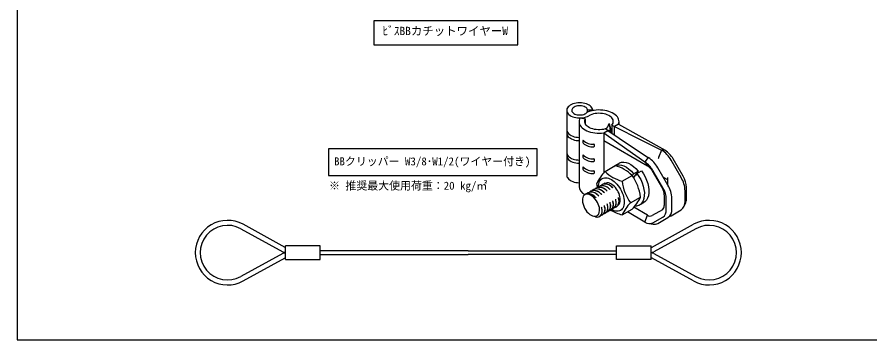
# Model space of a CAD drawing. Units: millimetres on the paper. Extents: x -141 to 141, y -97 to 98.
# Drawn here: x -140.7 to 31.1, y -97.4 to -32.3 of the extents above; entities that cross this region are included whole.
import ezdxf
from ezdxf.enums import TextEntityAlignment as Align

# ---------------------------------------------------------------- set-up
doc = ezdxf.new("R2010")
doc.units = ezdxf.units.MM
doc.layers.add('0-0_文字･図枠･寸法', color=7, linetype='Continuous')
doc.layers.add('0-1_BBクリッパー', color=7, linetype='Continuous')
doc.styles.add('ＭＳ ゴシック', font='')
doc.styles.get('ＭＳ ゴシック').set_extended_font_data('MS Gothic')

msp = doc.modelspace()

# ---------------------------------------------------------------- linework, layer by layer
at = {"layer": '0-0_文字･図枠･寸法'}
msp.add_line((-140.692, -97.369), (141.308, -97.369), dxfattribs=at)
msp.add_lwpolyline([(141.308, 97.631), (-140.692, 97.631), (-140.692, -97.369)], dxfattribs=at)
for points in [[(-68.816, -33.08), (-68.816, -37.906), (-39.831, -37.906), (-39.831, -33.08)], [(-77.929, -58.896), (-77.929, -64.215), (-35.91, -64.215), (-35.91, -58.896)]]:
    msp.add_lwpolyline(points, close=True, dxfattribs=at)
at = {"layer": '0-1_BBクリッパー'}
for p, q in [((-29.977, -51.128), (-29.977, -55.046)), ((-25.887, -51.497), (-25.887, -51.515)), ((-25.76, -51.047), (-24.74, -50.996)), ((-24.74, -50.996), (-24.74, -51.167)), ((-27.296, -52.655), (-26.201, -52.86)), ((-26.201, -53.888), (-26.201, -52.86)), ((-25.766, -52.333), (-25.498, -52.199)), ((-27.494, -53.374), (-27.494, -66.436)), ((-21.713, -55.168), (-22.221, -54.874)), ((-20.864, -54.09), (-20.864, -55.736)), ((-20.864, -54.09), (-20.355, -54.384)), ((-19.541, -53.914), (-20.355, -54.384)), ((-20.355, -55.951), (-20.355, -54.384)), ((-19.541, -53.914), (-10.176, -59.172)), ((-19.431, -53.976), (-19.431, -53.374)), ((-29.977, -55.699), (-29.977, -59.618)), ((-22.527, -55.638), (-21.713, -55.168)), ((-22.527, -55.638), (-22.527, -57.205)), ((-20.94, -55.686), (-21.2, -55.229)), ((-22.527, -57.205), (-22.527, -63.775)), ((-22.527, -57.205), (-13.698, -62.302)), ((-10.882, -59.109), (-11.465, -60.613)), ((-10.176, -59.172), (-10.882, -59.109)), ((-29.977, -60.271), (-29.977, -64.19)), ((-19.372, -61.745), (-20.277, -62.268)), ((-13.541, -60.645), (-14.246, -61.522)), ((-14.246, -61.522), (-13.698, -62.302)), ((-6.933, -64.651), (-8.962, -61.136)), ((-6.515, -64.41), (-8.545, -60.895)), ((-22.229, -63.432), (-20.193, -62.256)), ((-16.499, -63.89), (-15.595, -63.368)), ((-15.595, -63.368), (-16.122, -64.216)), ((-12.738, -63.316), (-10.708, -66.831)), ((-10.585, -66.759), (-12.614, -63.244)), ((-9.592, -66.186), (-11.621, -62.671)), ((-18.833, -65.392), (-16.797, -64.217)), ((-16.749, -64.292), (-16.499, -63.89)), ((-16.332, -64.49), (-16.545, -64.614)), ((-16.491, -64.699), (-15.826, -63.828)), ((-15.85, -63.859), (-15.88, -63.827)), ((-9.609, -65.137), (-10.492, -64.627)), ((-9.609, -66.155), (-9.609, -64.647)), ((-24.01, -66.746), (-24.019, -66.751)), ((-23.776, -66.653), (-23.927, -65.847)), ((-23.444, -66.419), (-23.453, -66.425)), ((-22.878, -66.093), (-22.888, -66.098)), ((-22.313, -65.767), (-22.322, -65.772)), ((-5.839, -68.79), (-5.839, -66.684)), ((-26.276, -68.065), (-26.547, -68.278)), ((-26.281, -68.057), (-26.456, -68.186)), ((-26.272, -68.052), (-26.281, -68.057)), ((-26.095, -67.992), (-26.16, -68.026)), ((-25.706, -67.725), (-25.715, -67.731)), ((-25.141, -67.399), (-25.15, -67.404)), ((-24.575, -67.072), (-24.584, -67.078)), ((-19.538, -68.706), (-19.545, -68.663)), ((-17.135, -69.768), (-15.099, -68.593)), ((-10.311, -68.169), (-10.311, -70.274)), ((-6.137, -69.432), (-6.137, -67.327)), ((-22.366, -70.339), (-22.373, -70.295)), ((-21.801, -70.012), (-21.808, -69.969)), ((-21.235, -69.686), (-21.242, -69.642)), ((-20.67, -69.359), (-20.676, -69.316)), ((-20.104, -69.032), (-20.111, -68.989)), ((-15.358, -70.215), (-14.453, -69.692)), ((-9.909, -71.139), (-9.909, -69.034)), ((-8.797, -70.967), (-8.797, -68.862)), ((-6.316, -70.448), (-5.991, -69.653)), ((-22.932, -70.665), (-22.939, -70.622)), ((-22.209, -71.846), (-22.2, -71.841)), ((-21.643, -71.52), (-21.634, -71.514)), ((-21.077, -71.193), (-21.068, -71.188)), ((-20.512, -70.867), (-20.503, -70.861)), ((-19.946, -70.54), (-19.937, -70.535)), ((-18.833, -72.184), (-16.797, -71.009)), ((-14.246, -73.644), (-17.744, -71.555)), ((-13.698, -72.23), (-16.465, -70.632)), ((-10.708, -71.153), (-12.738, -72.325)), ((-8.962, -72.362), (-6.933, -71.19)), ((-23.846, -72.297), (-23.783, -72.26)), ((-23.783, -72.27), (-23.84, -72.307)), ((-23.832, -72.303), (-23.79, -72.291)), ((-23.813, -72.292), (-23.812, -72.292)), ((-23.34, -72.499), (-23.331, -72.494)), ((-22.774, -72.173), (-22.765, -72.167)), ((-14.246, -73.644), (-13.698, -72.23)), ((-12.614, -73.805), (-10.585, -72.633)), ((-11.621, -73.897), (-9.592, -72.725)), ((-95.646, -74.956), (-87.141, -79.611)), ((-86.66, -78.734), (-95.166, -74.079)), ((-13.423, -73.944), (-12.572, -74.06)), ((-12.923, -78.734), (-4.418, -74.079)), ((-3.938, -74.956), (-12.443, -79.611)), ((-86.618, -78.734), (-86.66, -78.734)), ((-79.618, -78.387), (-86.618, -78.387)), ((-86.618, -81.137), (-86.618, -78.387)), ((-79.618, -81.137), (-79.618, -78.387)), ((-19.965, -78.387), (-12.965, -78.387)), ((-19.965, -81.137), (-19.965, -78.387)), ((-12.965, -81.137), (-12.965, -78.387)), ((-12.965, -78.734), (-12.923, -78.734)), ((-87.141, -79.957), (-95.646, -84.612)), ((-86.66, -79.734), (-86.618, -79.734)), ((-86.618, -79.834), (-86.66, -79.834)), ((-49.792, -79.387), (-79.618, -79.387)), ((-79.618, -80.137), (-49.792, -80.137)), ((-49.792, -79.387), (-19.965, -79.387)), ((-19.965, -80.137), (-49.792, -80.137)), ((-12.923, -79.734), (-12.965, -79.734)), ((-12.965, -79.834), (-12.923, -79.834)), ((-12.443, -79.957), (-3.938, -84.612)), ((-95.166, -85.489), (-86.66, -80.834)), ((-86.66, -80.834), (-86.618, -80.834)), ((-86.618, -81.137), (-79.618, -81.137)), ((-12.965, -81.137), (-19.965, -81.137)), ((-12.923, -80.834), (-12.965, -80.834)), ((-4.418, -85.489), (-12.923, -80.834))]:
    msp.add_line(p, q, dxfattribs=at)
for points in [[(-24.74, -50.996), (-24.795, -50.793), (-24.896, -50.597), (-25.043, -50.411), (-25.231, -50.237), (-25.458, -50.08), (-25.72, -49.942), (-26.012, -49.826), (-26.328, -49.734), (-26.663, -49.666), (-27.011, -49.626), (-27.365, -49.613), (-27.719, -49.628), (-28.066, -49.67), (-28.4, -49.739), (-28.715, -49.833), (-29.005, -49.951), (-29.264, -50.09), (-29.489, -50.248), (-29.675, -50.422), (-29.819, -50.61), (-29.917, -50.806), (-29.969, -51.009), (-29.973, -51.214), (-29.929, -51.417), (-29.838, -51.614), (-29.701, -51.803), (-29.522, -51.98), (-29.303, -52.141), (-29.049, -52.284), (-28.763, -52.405), (-28.452, -52.503), (-28.121, -52.576), (-27.775, -52.622), (-27.422, -52.642), (-27.068, -52.633), (-26.719, -52.597), (-26.381, -52.534), (-26.062, -52.446), (-25.766, -52.333)], [(-19.541, -53.914), (-19.463, -53.667), (-19.432, -53.416), (-19.447, -53.166), (-19.51, -52.917), (-19.618, -52.674), (-19.771, -52.439), (-19.967, -52.215), (-20.203, -52.004), (-20.478, -51.809), (-20.787, -51.633), (-21.128, -51.477), (-21.495, -51.343), (-21.886, -51.232), (-22.295, -51.147), (-22.717, -51.087), (-23.148, -51.054), (-23.583, -51.048), (-24.016, -51.069), (-24.443, -51.117), (-24.859, -51.191), (-25.258, -51.29), (-25.636, -51.414), (-25.909, -51.524)], [(-27.296, -52.655), (-27.411, -52.906), (-27.477, -53.162), (-27.493, -53.422), (-27.459, -53.68), (-27.375, -53.935), (-27.242, -54.183), (-27.063, -54.421), (-26.839, -54.646), (-26.572, -54.855), (-26.268, -55.045), (-25.928, -55.215), (-25.558, -55.362), (-25.161, -55.484), (-24.744, -55.58), (-24.311, -55.649), (-23.867, -55.689), (-23.418, -55.701), (-22.97, -55.684), (-22.527, -55.638)], [(-22.221, -54.874), (-22.567, -54.954), (-22.928, -55.007), (-23.298, -55.034), (-23.67, -55.032), (-24.039, -55.003), (-24.399, -54.946), (-24.743, -54.863), (-25.065, -54.755), (-25.36, -54.624), (-25.624, -54.472), (-25.852, -54.302), (-26.039, -54.116), (-26.183, -53.918), (-26.282, -53.71), (-26.334, -53.497), (-26.337, -53.282), (-26.293, -53.069), (-26.201, -52.86)], [(-20.864, -54.09), (-20.727, -53.894), (-20.635, -53.689), (-20.589, -53.479), (-20.589, -53.268), (-20.635, -53.058), (-20.728, -52.853), (-20.864, -52.657), (-21.043, -52.472), (-21.261, -52.302), (-21.515, -52.15), (-21.8, -52.017), (-22.112, -51.906), (-22.446, -51.819), (-22.796, -51.757), (-23.157, -51.721), (-23.524, -51.712), (-23.889, -51.73), (-24.247, -51.775), (-24.593, -51.845), (-24.92, -51.94), (-25.223, -52.059), (-25.498, -52.199)], [(-21.426, -53.792), (-21.2, -55.229), (-21.806, -55.114)], [(-20.355, -54.384), (-15.05, -57.03), (-10.882, -59.109)], [(-29.977, -55.046), (-29.973, -55.132), (-29.929, -55.335), (-29.838, -55.533), (-29.701, -55.722), (-29.522, -55.899), (-29.303, -56.06), (-29.049, -56.202), (-28.763, -56.324), (-28.452, -56.422), (-28.121, -56.495), (-27.775, -56.541), (-27.494, -56.559)], [(-29.915, -55.373), (-29.938, -55.44), (-29.975, -55.641), (-29.965, -55.844), (-29.908, -56.045), (-29.805, -56.239), (-29.658, -56.423), (-29.47, -56.594), (-29.244, -56.75), (-28.984, -56.886), (-28.694, -57.001), (-28.381, -57.093), (-28.049, -57.16), (-27.704, -57.2), (-27.494, -57.212)], [(-22.527, -55.638), (-17.89, -58.933), (-14.246, -61.522)], [(-21.713, -55.168), (-17.137, -58.235), (-13.541, -60.645)], [(-29.977, -59.618), (-29.965, -59.763), (-29.908, -59.963), (-29.805, -60.157), (-29.658, -60.342), (-29.47, -60.513), (-29.244, -60.668), (-28.984, -60.805), (-28.694, -60.92), (-28.381, -61.012), (-28.049, -61.078), (-27.704, -61.119), (-27.494, -61.13)], [(-29.915, -59.945), (-29.917, -59.95), (-29.969, -60.152), (-29.973, -60.357), (-29.929, -60.56), (-29.838, -60.758), (-29.701, -60.947), (-29.522, -61.124), (-29.303, -61.285), (-29.049, -61.427), (-28.763, -61.549), (-28.452, -61.647), (-28.121, -61.72), (-27.775, -61.766), (-27.494, -61.784)], [(-19.368, -61.752), (-19.312, -61.712), (-18.921, -61.575), (-18.486, -61.543), (-18.025, -61.612), (-17.542, -61.78), (-17.039, -62.05), (-16.535, -62.414), (-16.048, -62.859), (-15.595, -63.368)], [(-11.465, -60.613), (-11.51, -60.765), (-11.526, -60.91)], [(-20.485, -62.424), (-20.217, -62.235), (-19.826, -62.098), (-19.391, -62.065), (-18.93, -62.135), (-18.447, -62.303), (-17.944, -62.572), (-17.44, -62.936), (-16.953, -63.382), (-16.499, -63.89)], [(-15.826, -63.828), (-14.921, -63.306), (-14.523, -63.893), (-14.168, -64.531), (-13.874, -65.2), (-13.65, -65.873), (-13.502, -66.528), (-13.429, -67.161), (-13.435, -67.768), (-13.523, -68.325), (-13.689, -68.813), (-13.924, -69.217), (-14.226, -69.536), (-14.46, -69.681)], [(-29.977, -64.19), (-29.973, -64.276), (-29.929, -64.479), (-29.838, -64.677), (-29.701, -64.866), (-29.522, -65.042), (-29.303, -65.203), (-29.049, -65.346), (-28.763, -65.467), (-28.452, -65.565), (-28.121, -65.638), (-27.775, -65.685), (-27.494, -65.702)], [(-23.596, -66.561), (-23.58, -66.233), (-23.531, -65.928), (-23.45, -65.649), (-23.338, -65.402), (-23.196, -65.187), (-23.026, -65.009), (-22.831, -64.87), (-22.613, -64.77), (-22.374, -64.713), (-22.117, -64.697), (-21.847, -64.724), (-21.565, -64.793), (-21.276, -64.903), (-20.984, -65.053), (-20.691, -65.24), (-20.403, -65.464), (-20.121, -65.72), (-19.85, -66.006), (-19.594, -66.317), (-19.355, -66.651), (-19.137, -67.002), (-18.942, -67.367), (-18.772, -67.741), (-18.63, -68.119), (-18.518, -68.496), (-18.437, -68.868), (-18.388, -69.23), (-18.372, -69.577), (-18.388, -69.905), (-18.437, -70.211), (-18.518, -70.489), (-18.63, -70.737), (-18.772, -70.951), (-18.942, -71.129), (-19.137, -71.269), (-19.355, -71.368), (-19.594, -71.426), (-19.85, -71.441), (-20.121, -71.415)], [(-15.826, -63.828), (-15.427, -64.415), (-15.073, -65.054), (-14.779, -65.722), (-14.555, -66.396), (-14.407, -67.05), (-14.334, -67.683), (-14.34, -68.29), (-14.428, -68.848), (-14.594, -69.336), (-14.829, -69.739), (-15.131, -70.058), (-15.502, -70.289), (-15.928, -70.42), (-16.304, -70.44)], [(-24.045, -66.937), (-24.345, -66.986), (-24.53, -67.08)], [(-24.013, -66.761), (-24.111, -66.812), (-24.266, -66.967)], [(-24.033, -66.793), (-24.128, -66.841), (-24.251, -66.964)], [(-23.479, -66.61), (-23.78, -66.659), (-23.964, -66.754)], [(-23.447, -66.435), (-23.546, -66.485), (-23.7, -66.64)], [(-23.467, -66.466), (-23.562, -66.515), (-23.685, -66.638)], [(-22.914, -66.284), (-23.214, -66.333), (-23.399, -66.427)], [(-22.882, -66.108), (-22.98, -66.159), (-23.135, -66.314)], [(-22.902, -66.14), (-22.997, -66.188), (-23.12, -66.311)], [(-22.348, -65.957), (-22.648, -66.006), (-22.833, -66.101)], [(-22.316, -65.782), (-22.415, -65.832), (-22.569, -65.987)], [(-22.336, -65.813), (-22.431, -65.862), (-22.554, -65.985)], [(-19.174, -69.114), (-19.191, -68.82), (-19.241, -68.511), (-19.324, -68.195), (-19.438, -67.876), (-19.58, -67.561), (-19.749, -67.255), (-19.94, -66.964), (-20.151, -66.694), (-20.378, -66.45), (-20.616, -66.235), (-20.86, -66.055), (-21.107, -65.913), (-21.352, -65.81), (-21.59, -65.75), (-21.817, -65.733), (-22.028, -65.759), (-22.219, -65.829), (-22.388, -65.94), (-22.395, -65.946)], [(-21.241, -67.084), (-21.315, -67.018), (-21.39, -66.951)], [(-21.234, -67.089), (-21.342, -66.984), (-21.382, -66.958)], [(-20.675, -66.758), (-20.748, -66.693), (-20.823, -66.626)], [(-20.668, -66.763), (-20.777, -66.658), (-20.817, -66.632)], [(-23.407, -71.63), (-23.359, -71.352), (-23.355, -71.043), (-23.397, -70.713), (-23.481, -70.369), (-23.609, -70.011), (-23.776, -69.658), (-23.982, -69.314), (-24.218, -68.995), (-24.478, -68.707), (-24.755, -68.46), (-25.052, -68.254), (-25.349, -68.105), (-25.639, -68.017), (-25.915, -67.991), (-26.187, -68.032)], [(-25.71, -67.741), (-25.808, -67.791), (-25.963, -67.946)], [(-25.73, -67.772), (-25.825, -67.821), (-25.947, -67.944)], [(-25.176, -67.59), (-25.476, -67.639), (-25.661, -67.733)], [(-25.144, -67.414), (-25.243, -67.465), (-25.397, -67.62)], [(-25.164, -67.445), (-25.259, -67.494), (-25.382, -67.617)], [(-24.61, -67.263), (-24.911, -67.312), (-25.095, -67.406)], [(-24.579, -67.088), (-24.677, -67.138), (-24.832, -67.293)], [(-24.598, -67.119), (-24.694, -67.168), (-24.816, -67.291)], [(-24.061, -68.722), (-24.17, -68.617), (-24.212, -68.59)], [(-24.061, -68.724), (-24.135, -68.658), (-24.211, -68.59)], [(-23.499, -68.394), (-23.573, -68.328), (-23.649, -68.26)], [(-23.496, -68.395), (-23.605, -68.291), (-23.644, -68.264)], [(-22.936, -68.066), (-23.01, -67.999), (-23.086, -67.932)], [(-22.93, -68.069), (-23.039, -67.964), (-23.079, -67.938)], [(-22.372, -67.738), (-22.446, -67.671), (-22.522, -67.604)], [(-22.365, -67.742), (-22.474, -67.638), (-22.513, -67.611)], [(-21.807, -67.41), (-21.881, -67.344), (-21.957, -67.277)], [(-21.799, -67.416), (-21.908, -67.311), (-21.948, -67.285)], [(-19.503, -68.876), (-19.523, -68.778), (-19.544, -68.679)], [(-26.806, -68.913), (-26.819, -69.267), (-26.779, -69.648), (-26.687, -70.047), (-26.545, -70.452), (-26.362, -70.837), (-26.14, -71.204), (-25.891, -71.538), (-25.617, -71.833), (-25.332, -72.076), (-25.04, -72.266), (-24.758, -72.393), (-24.485, -72.46), (-24.231, -72.463), (-24.003, -72.403), (-23.922, -72.361)], [(-22.334, -70.494), (-22.354, -70.397), (-22.375, -70.298)], [(-21.768, -70.171), (-21.788, -70.074), (-21.809, -69.974)], [(-21.201, -69.848), (-21.222, -69.75), (-21.242, -69.651)], [(-20.635, -69.524), (-20.656, -69.426), (-20.676, -69.327)], [(-20.069, -69.201), (-20.089, -69.103), (-20.11, -69.003)], [(-19.922, -70.493), (-19.84, -70.452), (-19.664, -70.262)], [(-22.899, -70.822), (-22.919, -70.728), (-22.939, -70.631)], [(-22.75, -72.125), (-22.668, -72.084), (-22.492, -71.894)], [(-22.531, -71.936), (-22.381, -71.92), (-22.214, -71.836)], [(-22.526, -71.931), (-22.415, -71.919), (-22.254, -71.839)], [(-22.184, -71.799), (-22.103, -71.758), (-21.926, -71.568)], [(-21.965, -71.61), (-21.816, -71.593), (-21.649, -71.509)], [(-21.961, -71.605), (-21.849, -71.592), (-21.688, -71.512)], [(-21.618, -71.472), (-21.537, -71.431), (-21.361, -71.241)], [(-21.4, -71.283), (-21.25, -71.267), (-21.083, -71.183)], [(-21.395, -71.278), (-21.283, -71.266), (-21.124, -71.186)], [(-21.053, -71.146), (-20.971, -71.105), (-20.795, -70.915)], [(-20.121, -71.415), (-20.403, -71.346), (-20.691, -71.236), (-20.961, -71.099)], [(-20.834, -70.957), (-20.685, -70.94), (-20.517, -70.856)], [(-20.83, -70.952), (-20.718, -70.939), (-20.558, -70.859)], [(-20.487, -70.819), (-20.406, -70.778), (-20.23, -70.588)], [(-20.269, -70.63), (-20.119, -70.614), (-19.952, -70.53)], [(-20.264, -70.625), (-20.152, -70.613), (-19.991, -70.532)], [(-23.315, -72.452), (-23.234, -72.411), (-23.057, -72.221)], [(-23.092, -72.258), (-22.98, -72.245), (-22.82, -72.165)], [(-23.084, -72.262), (-22.947, -72.246), (-22.78, -72.162)], [(-9.303, -72.499), (-9.159, -72.454), (-8.962, -72.362)]]:
    msp.add_lwpolyline(points, dxfattribs=at)
msp.add_lwpolyline([(-28.485, -50.475), (-28.66, -50.594), (-28.797, -50.729), (-28.893, -50.876), (-28.944, -51.03), (-28.95, -51.186), (-28.91, -51.341), (-28.825, -51.49), (-28.698, -51.628), (-28.532, -51.752), (-28.332, -51.858), (-28.104, -51.943), (-27.854, -52.005), (-27.59, -52.041), (-27.32, -52.051), (-27.05, -52.034), (-26.789, -51.992), (-26.544, -51.924), (-26.322, -51.834), (-26.131, -51.723), (-25.974, -51.595), (-25.857, -51.454), (-25.783, -51.303), (-25.754, -51.147), (-25.771, -50.991), (-25.834, -50.839), (-25.941, -50.694), (-26.088, -50.563), (-26.271, -50.448), (-26.486, -50.352), (-26.726, -50.278), (-26.983, -50.229), (-27.252, -50.206), (-27.523, -50.209), (-27.789, -50.239), (-28.043, -50.294), (-28.277, -50.374)], close=True, dxfattribs=at)
for centre, radius, start, end in [((-23.919, -53.132), 2.579, 315.1881, 345.17455), ((2.772, -48.197), 24.836, 193.01863, 197.62383), ((-26.305, -57.43), 0.451, 141.54147, 218.45853), ((-24.855, -55.985), 2.495, 223.74639, 277.61033), ((-24.809, -55.353), 2.578, 224.1836, 276.38279), ((-24.657, -58.186), 0.302, 295.87211, 63.74514), ((-26.305, -60.388), 0.451, 141.54147, 218.45853), ((-24.809, -58.311), 2.578, 224.1836, 276.38279), ((-13.813, -63.809), 5.539, 28.85561, 58.04532), ((-12.668, -63.167), 4.708, 28.85562, 58.04532), ((-24.855, -58.942), 2.495, 223.74639, 277.61033), ((-24.657, -61.144), 0.302, 295.87211, 63.74514), ((-16.738, -65.516), 4.708, 28.85562, 58.04532), ((-16.472, -65.344), 5.539, 28.85561, 58.04532), ((-26.305, -62.791), 0.451, 141.54147, 218.45853), ((-24.855, -61.346), 2.495, 223.74639, 277.61033), ((-24.809, -60.715), 2.578, 224.1836, 276.38279), ((-24.657, -63.547), 0.302, 295.87211, 63.74514), ((-16.499, -69.264), 8.176, 134.49537, 155.30328), ((-16.846, -58.027), 7.628, 225.10876, 254.89661), ((-22.275, -69.784), 7.81, 45.46392, 74.54145), ((-15.163, -64.652), 2.769, 28.85561, 58.04532), ((-24.652, -69.782), 9.626, 7.09279, 35.31857), ((-11.673, -67.516), 5.539, 1.9565, 31.14372), ((-10.545, -66.845), 4.708, 1.95652, 31.14371), ((-25.502, -66.255), 2, 185.2096, 246.33207), ((-23.912, -68.723), 1.767, 38.90047, 111.84152), ((-24.021, -68.941), 2.008, 41.73661, 90.03356), ((-23.347, -68.396), 1.767, 38.90039, 111.83823), ((-23.455, -68.614), 2.008, 41.74263, 90.0356), ((-22.781, -68.07), 1.767, 38.90057, 111.84255), ((-22.89, -68.289), 2.009, 41.72996, 90.03163), ((-22.216, -67.743), 1.767, 38.90036, 111.83855), ((-22.324, -67.964), 2.011, 41.70254, 90.02134), ((-9.281, -64.203), 9.626, 187.09276, 215.3186), ((-13.079, -68.263), 2.77, 1.95653, 31.14369), ((-14.615, -69.195), 4.708, 1.95652, 31.14371), ((-14.333, -69.051), 5.539, 1.9565, 31.14372), ((-25.563, -69.043), 1.25, 150.01927, 174.03439), ((-25.723, -68.962), 1.071, 140.30939, 149.4894), ((-25.962, -68.747), 0.75, 107.44259, 141.25654), ((-25.609, -69.702), 1.767, 38.90038, 111.84028), ((-25.715, -69.921), 2.008, 41.50269, 90.09206), ((-25.044, -69.376), 1.767, 38.90047, 111.84029), ((-25.153, -69.599), 2.013, 41.67386, 90.01067), ((-24.478, -69.049), 1.767, 38.90041, 111.83876), ((-24.587, -69.269), 2.01, 41.71277, 90.0254), ((-23.234, -64.681), 9.026, 315.48467, 334.31399), ((-23.043, -70.746), 1.371, 307.66933, 23.52168), ((-23.323, -70.713), 1.642, 329.20632, 19.31883), ((-22.476, -70.42), 1.369, 307.65203, 23.47171), ((-22.755, -70.387), 1.639, 329.18643, 19.27098), ((-21.913, -70.092), 1.372, 307.68749, 23.56278), ((-22.187, -70.061), 1.637, 329.16779, 19.22663), ((-21.345, -69.767), 1.369, 307.64683, 23.46532), ((-21.619, -69.736), 1.635, 329.149, 19.18149), ((-20.781, -69.439), 1.371, 307.67691, 23.53333), ((-21.052, -69.41), 1.633, 329.1359, 19.14942), ((-20.491, -69.234), 1.322, 310.82796, 5.22779), ((-10.699, -76.097), 9.026, 135.48464, 154.31401), ((-11.272, -70.369), 0.966, 305.6981, 5.62033), ((-8.06, -69.621), 1.931, 305.69803, 5.62039), ((-8.11, -68.835), 2.272, 338.89352, 1.14127), ((-24.338, -71.55), 0.91, 311.40056, 338.39809), ((-25.321, -71.141), 1.976, 337.88068, 345.67904), ((-24.173, -71.399), 1.37, 307.65435, 23.487), ((-24.457, -71.365), 1.644, 329.22365, 19.35997), ((-23.608, -71.073), 1.37, 307.66055, 23.48727), ((-23.892, -71.038), 1.645, 329.2324, 19.38098), ((-16.394, -63.731), 8.798, 237.87116, 253.9008), ((-11.543, -71.3), 1.642, 305.69805, 5.62035), ((-10.719, -71.156), 1.931, 305.69803, 5.62039), ((-98.288, -79.784), 6.503, 61.30861, 180), ((-23.847, -71.64), 0.969, 238.03706, 298.47251), ((-23.815, -71.632), 0.977, 238.12039, 298.74952), ((-24.529, -71.285), 1.236, 299.45441, 309.94487), ((-13.29, -72.309), 1.641, 234.38185, 294.31393), ((-13.135, -71.445), 0.966, 234.38182, 294.31395), ((-1.295, -79.784), 6.503, 0, 118.69139), ((-98.288, -79.784), 5.503, 61.30861, 298.69139), ((-12.335, -72.587), 1.492, 260.83696, 298.58936), ((-1.295, -79.784), 5.503, 241.30861, 118.69139), ((-98.288, -79.784), 6.503, 180, 298.69139), ((-86.66, -78.734), 1, 241.30862, 270), ((-86.66, -80.834), 1, 90, 118.69138), ((-12.923, -78.734), 1, 270, 298.69138), ((-12.923, -80.834), 1, 61.30862, 90), ((-1.295, -79.784), 6.503, 241.30861, 0)]:
    msp.add_arc(centre, radius, start, end, dxfattribs=at)

# ---------------------------------------------------------------- texts
at = {"layer": '0-0_文字･図枠･寸法', "style": 'ＭＳ ゴシック'}
for s, height, p in [('ﾋﾞｽBBカチットワイヤーW', 1.686, (-67.097, -36.479)), ('BBクリッパー W3/8･W1/2(ワイヤー付き)', 1.613, (-76.843, -62.688)), ('※ 推奨最大使用荷重：20 kg/㎡', 1.613, (-77.851, -67.587))]:
    msp.add_text(s, height=height, dxfattribs=at).set_placement(p, align=Align.BOTTOM_LEFT)

doc.saveas('drawing.dxf')
